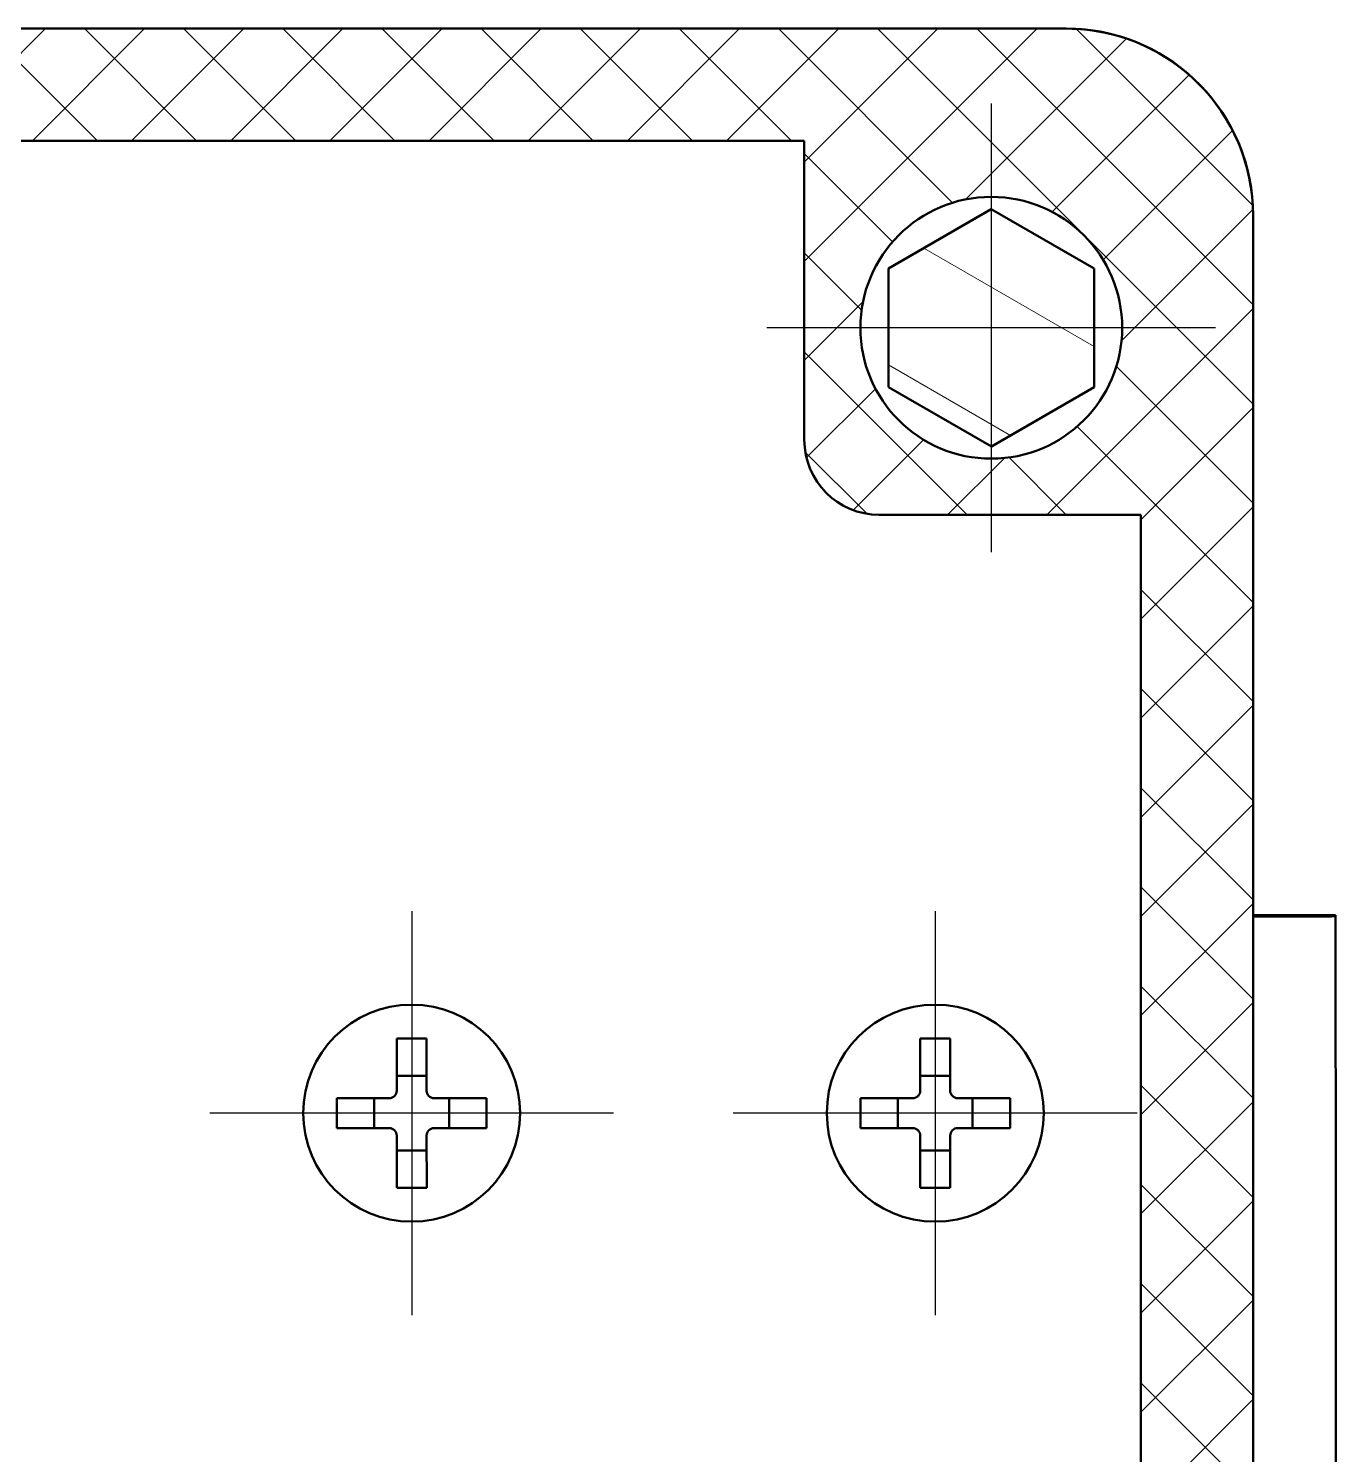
# Model space of a CAD drawing. Header units: inches. Extents: x -14 to 5184, y -66 to 1689.
# Drawn here: x 2436.5 to 2471.45, y 1441.98 to 1480.1 of the extents above; entities that cross this region are included whole.
import ezdxf

# ---------------------------------------------------------------- set-up
doc = ezdxf.new("R2010")
doc.units = ezdxf.units.IN
doc.header["$MEASUREMENT"] = 0
for name, color, linetype, lineweight in [('Видимый контур (ГОСТ)', 7, 'Continuous', 50), ('Маркер центра (ГОСТ)', 7, 'Continuous', 25), ('Штриховка (ГОСТ)', 7, 'Continuous', 18)]:
    doc.layers.add(name, color=color, linetype=linetype, lineweight=lineweight)

msp = doc.modelspace()

# ---------------------------------------------------------------- hatches: boundary and pattern name
at = {"layer": 'Штриховка (ГОСТ)'}
h = msp.add_hatch(dxfattribs=at)
h.set_pattern_fill('ANSI37', color=256, scale=15, style=0)
h.set_pattern_definition([(45, (-1048.1199, 909.1897), (-1.3258252, 1.3258252), []), (135, (-1048.1199, 909.1897), (-1.3258252, -1.3258252), [])])
edge = h.paths.add_edge_path()
edge.add_ellipse((2344.2502, 1411.0967), major_axis=(-5, -0.0003), ratio=1, start_angle=0, end_angle=90)
edge.add_line((2344.2504, 1406.0967), (2464.2504, 1406.1028))
edge.add_ellipse((2464.2502, 1411.1028), major_axis=(0.0003, -5), ratio=1, start_angle=0, end_angle=90)
edge.add_line((2469.2502, 1411.103), (2469.2469, 1475.103))
edge.add_ellipse((2464.2469, 1475.1028), major_axis=(5, 0.0003), ratio=1, start_angle=0, end_angle=90)
edge.add_line((2464.2467, 1480.1028), (2344.2467, 1480.0967))
edge.add_ellipse((2344.2469, 1475.0967), major_axis=(-0.0003, 5), ratio=1, start_angle=0, end_angle=90)
edge.add_line((2339.2469, 1475.0965), (2339.2502, 1411.0965))
edge = h.paths.add_edge_path(flags=0)
edge.add_ellipse((2462.25, 1414.1027), major_axis=(-0.0002, 3.5), ratio=1, start_angle=0, end_angle=360)
edge = h.paths.add_edge_path(flags=0)
edge.add_ellipse((2462.2471, 1472.1027), major_axis=(-0.0002, 3.5), ratio=1, start_angle=0, end_angle=360)
edge = h.paths.add_edge_path(flags=0)
edge.add_ellipse((2346.2471, 1472.0968), major_axis=(-0.0002, 3.5), ratio=1, start_angle=0, end_angle=360)
edge = h.paths.add_edge_path(flags=0)
edge.add_ellipse((2346.25, 1414.0968), major_axis=(-0.0002, 3.5), ratio=1, start_angle=0, end_angle=360)
edge = h.paths.add_edge_path(flags=0)
edge.add_ellipse((2459.2472, 1469.1025), major_axis=(-2, -0.0001), ratio=1, start_angle=0, end_angle=90)
edge.add_line((2459.2473, 1467.1025), (2466.2473, 1467.1029))
edge.add_line((2466.2473, 1467.1029), (2466.2497, 1419.1029))
edge.add_line((2466.2497, 1419.1029), (2459.2497, 1419.1025))
edge.add_ellipse((2459.2498, 1417.1025), major_axis=(-0.0001, 2), ratio=1, start_angle=0, end_angle=90)
edge.add_line((2457.2498, 1417.1024), (2457.2503, 1409.1024))
edge.add_line((2457.2503, 1409.1024), (2351.2503, 1409.0971))
edge.add_line((2351.2503, 1409.0971), (2351.2498, 1417.0971))
edge.add_ellipse((2349.2498, 1417.097), major_axis=(2, 0.0001), ratio=1, start_angle=0, end_angle=90)
edge.add_line((2349.2497, 1419.097), (2342.2497, 1419.0966))
edge.add_line((2342.2497, 1419.0966), (2342.2473, 1467.0966))
edge.add_line((2342.2473, 1467.0966), (2349.2473, 1467.097))
edge.add_ellipse((2349.2472, 1469.097), major_axis=(0.0001, -2), ratio=1, start_angle=0, end_angle=90)
edge.add_line((2351.2472, 1469.0971), (2351.2468, 1477.0971))
edge.add_line((2351.2468, 1477.0971), (2457.2468, 1477.1024))
edge.add_line((2457.2468, 1477.1024), (2457.2472, 1469.1024))
h = msp.add_hatch(dxfattribs=at)
h.set_pattern_fill('ANSI31', color=256, scale=25.4, angle=105.00025, style=0)
h.set_pattern_definition([(150.0002, (2194.0126, 1243.104), (-1.587488, -2.749637), [])])
h.paths.add_polyline_path([(2462.2457, 1475.2781), (2464.9964, 1473.6916), (2464.9977, 1470.5161), (2462.2484, 1468.9273), (2459.4977, 1470.5138), (2459.4964, 1473.6892)])

# ---------------------------------------------------------------- linework, layer by layer
at = {"layer": 'Видимый контур (ГОСТ)'}
for p, q in [((2344.2467, 1480.0967), (2464.2467, 1480.1028)), ((2344.25, 1480.1027), (2462.2483, 1480.1027)), ((2457.2468, 1477.1024), (2351.2468, 1477.0971)), ((2457.2472, 1469.1024), (2457.2468, 1477.1024)), ((2459.4964, 1473.6892), (2462.2457, 1475.2781)), ((2462.2457, 1475.2781), (2464.9964, 1473.6916)), ((2469.2469, 1475.103), (2469.2502, 1411.103)), ((2469.25, 1475.1027), (2469.25, 1456.4182)), ((2459.4977, 1470.5138), (2459.4964, 1473.6892)), ((2464.9964, 1473.6916), (2464.9977, 1470.5161)), ((2462.2484, 1468.9273), (2459.4977, 1470.5138)), ((2464.9977, 1470.5161), (2462.2484, 1468.9273)), ((2466.2473, 1467.1029), (2459.2473, 1467.1025)), ((2466.2497, 1419.1029), (2466.2473, 1467.1029)), ((2469.25, 1456.4182), (2469.2479, 1456.4182)), ((2469.25, 1456.4182), (2469.25, 1456.3626)), ((2471.4512, 1456.3994), (2469.25, 1456.3977)), ((2471.4479, 1456.3665), (2471.4512, 1456.3993)), ((2446.3474, 1453.1017), (2447.1474, 1453.102)), ((2446.3479, 1451.7017), (2446.3474, 1453.1017)), ((2447.1474, 1453.102), (2447.1479, 1451.702)), ((2460.3474, 1453.1024), (2461.1474, 1453.1027)), ((2460.3479, 1451.7024), (2460.3474, 1453.1024)), ((2461.1474, 1453.1027), (2461.1479, 1451.7027)), ((2447.1478, 1452.102), (2446.3478, 1452.1017)), ((2461.1478, 1452.1027), (2460.3478, 1452.1024)), ((2444.748, 1451.5011), (2446.148, 1451.5016)), ((2444.7483, 1450.7011), (2444.748, 1451.5011)), ((2445.748, 1451.5015), (2445.7483, 1450.7015)), ((2447.348, 1451.5021), (2448.748, 1451.5026)), ((2447.7483, 1450.7022), (2447.748, 1451.5022)), ((2448.748, 1451.5026), (2448.7483, 1450.7026)), ((2458.748, 1451.5018), (2460.148, 1451.5023)), ((2458.7483, 1450.7018), (2458.748, 1451.5018)), ((2459.748, 1451.5022), (2459.7483, 1450.7022)), ((2461.348, 1451.5028), (2462.748, 1451.5033)), ((2461.7483, 1450.7029), (2461.748, 1451.5029)), ((2462.748, 1451.5033), (2462.7483, 1450.7033)), ((2446.1483, 1450.7016), (2444.7483, 1450.7011)), ((2446.3489, 1449.1017), (2446.3483, 1450.5017)), ((2447.1483, 1450.502), (2447.1489, 1449.102)), ((2448.7483, 1450.7026), (2447.3483, 1450.7021)), ((2460.1483, 1450.7023), (2458.7483, 1450.7018)), ((2460.3489, 1449.1024), (2460.3483, 1450.5024)), ((2461.1483, 1450.5027), (2461.1489, 1449.1027)), ((2462.7483, 1450.7033), (2461.3483, 1450.7028)), ((2446.3485, 1450.1017), (2447.1485, 1450.102)), ((2460.3485, 1450.1024), (2461.1485, 1450.1027)), ((2447.1489, 1449.102), (2446.3489, 1449.1017)), ((2461.1489, 1449.1027), (2460.3489, 1449.1024))]:
    msp.add_line(p, q, dxfattribs=at)
for centre, radius in [((2462.2471, 1472.1027), 3.5), ((2446.7481, 1451.1019), 2.9), ((2460.7481, 1451.1026), 2.9)]:
    msp.add_circle(centre, radius, dxfattribs=at)
for centre, radius, start, end in [((2464.2469, 1475.1028), 5, 0.0029, 90.0029), ((2464.25, 1475.1027), 5, 0, 88.14125), ((2459.2472, 1469.1025), 2, 180.0029, 270.0029), ((2446.1479, 1451.7016), 0.2, 270.02077, 0.02077), ((2447.3479, 1451.7021), 0.2, 180.02077, 270.02077), ((2460.1479, 1451.7023), 0.2, 270.02077, 0.02077), ((2461.3479, 1451.7028), 0.2, 180.02077, 270.02077), ((2446.1483, 1450.5016), 0.2, 0.02077, 90.02077), ((2447.3483, 1450.5021), 0.2, 90.02077, 180.02077), ((2460.1483, 1450.5023), 0.2, 0.02077, 90.02077), ((2461.3483, 1450.5028), 0.2, 90.02077, 180.02077)]:
    msp.add_arc(centre, radius, start, end, dxfattribs=at)
for centre, major_axis, ratio, start_param, end_param in [((2468.4479, 1456.3642), (3, 0.0022), 0.0019618, 4.9823168, 6.2829842), ((2471.4611, 1443.1494), (-0.0099, 13.25), 0.0002011, 3.1435545, 6.2851471)]:
    msp.add_ellipse(centre, major_axis=major_axis, ratio=ratio, start_param=start_param, end_param=end_param, dxfattribs=at)
at = {"layer": 'Маркер центра (ГОСТ)', "linetype": 'Continuous'}
for p, q in [((2462.2471, 1478.1027), (2462.2471, 1466.1027)), ((2468.2471, 1472.1027), (2456.2471, 1472.1027)), ((2446.7481, 1456.5019), (2446.7481, 1445.7019)), ((2460.7481, 1456.5026), (2460.7481, 1445.7026)), ((2452.1481, 1451.1019), (2441.3481, 1451.1019)), ((2466.1481, 1451.1026), (2455.3481, 1451.1026))]:
    msp.add_line(p, q, dxfattribs=at)

doc.saveas('drawing.dxf')
